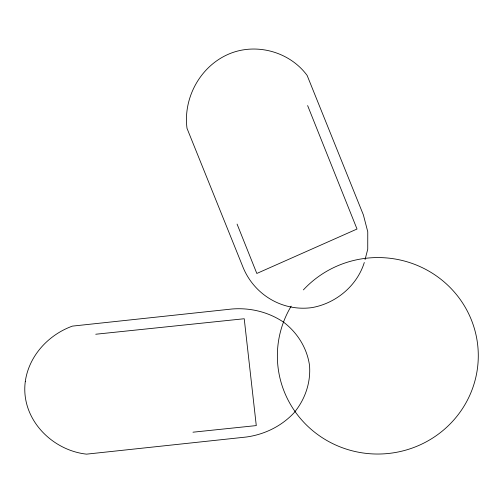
<?xml version="1.0" encoding="UTF-8"?>
<svg xmlns="http://www.w3.org/2000/svg" width="503" height="503" viewBox="0 0 503 503"><rect width="100%" height="100%" fill="white"/><g stroke="black" fill="none" stroke-linecap="round" stroke-linejoin="round"><path stroke-width="0.75" d="M364.298 262.503C357.048 285.88 335.746 303.523 311.734 307.641C282.51 311.583 254.556 294.877 243.251 267.81L187.009 128.34C183.048 98.16 199.987 66.836 227.941 54.437C255.291 42.227 289.432 51.344 307.151 75.469L363.392 214.938L367.762 231.764L367.743 249.243L365.065 259.554M95.746 334.237L244.225 318.739L256.279 425.588L192.976 432.196M307.629 105.58L357.017 229.028L256.826 273.462L237.07 224.087M303.403 289.885A100.468 98.236 -1.3 0 1 471.148 319.323A100.468 98.236 -1.3 0 1 370.239 453.763A100.468 98.236 -1.3 0 1 291.174 306.176M25.307 381.387C20.315 418.081 51.161 450.216 86.529 454.146L246.168 437.038C264.327 434.579 281.296 426.343 293.897 412.95C304.988 399.696 310.898 382.777 309.527 365.467C307.094 348.246 297.619 332.992 283.918 322.417C268.715 312.017 250.362 307.547 232.059 308.999L72.419 326.114C48.47 334.747 28.96 355.778 25.307 381.387"/></g></svg>
